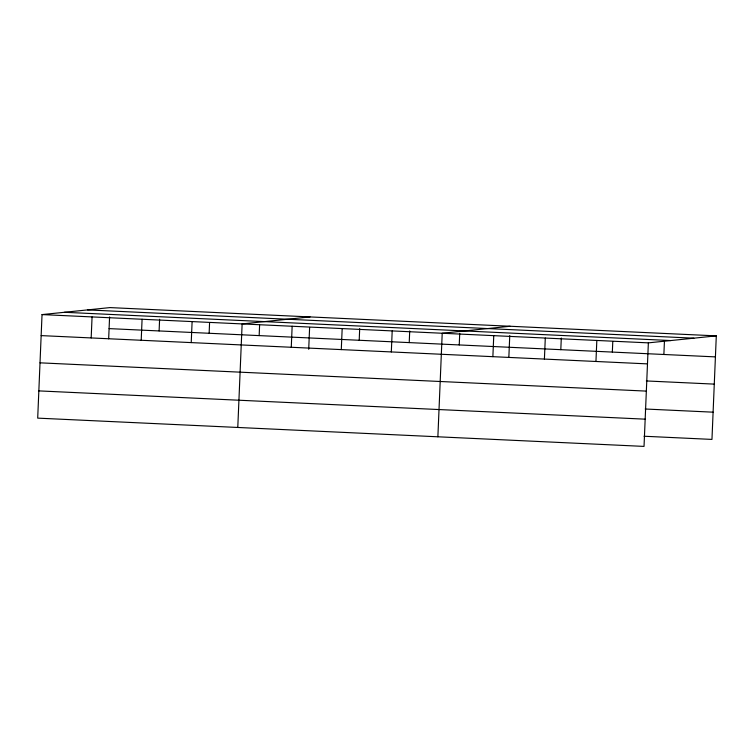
<?xml version="1.0" encoding="UTF-8"?>
<svg xmlns="http://www.w3.org/2000/svg" width="754" height="754" viewBox="0 0 754 754"><rect width="100%" height="100%" fill="white"/><g stroke="black" fill="none" stroke-linecap="round" stroke-linejoin="round"><path stroke-width="1.13" d="M716.3 335.869L109.971 307.594L42.035 314.588L37.7 418.131L644.029 446.406L648.365 342.863L716.3 335.869L711.964 439.412L644.02 436.236M91.177 337.933L92.063 316.925M108.661 338.819L109.584 316.934M141.205 340.271L142.082 319.253M159.113 330.94L159.603 319.272M191.224 342.599L192.11 321.59M209.141 333.277L209.574 322.769M237.783 427.461L242.128 323.918L310.064 316.925M259.159 335.605L259.602 325.097M291.27 347.264L292.147 326.256M308.706 349.291L309.621 327.434M341.289 349.602L342.175 328.584M359.206 340.271L359.696 328.603M391.317 351.929L392.193 330.921M409.224 342.608L409.714 330.931M437.876 436.792L442.212 333.249L510.147 326.256M459.243 344.936L459.733 333.268M492.871 356.67L493.757 335.653M508.837 357.481L509.761 335.596M544.407 359.074L545.293 338.056M560.806 349.677L561.296 337.999M595.952 361.477L596.829 340.459M612.342 352.08L612.785 341.571M663.878 354.484L664.415 341.637M87.558 309.903L693.878 338.178M64.458 312.288L670.787 340.554M42.035 314.588L648.365 342.863M109.094 328.612L715.423 356.887M41.159 335.605L647.488 363.88M646.338 380.949L714.274 384.116M40.019 362.834L646.348 391.109M645.17 409.007L713.105 412.174M38.84 390.892L645.17 419.167"/></g></svg>
